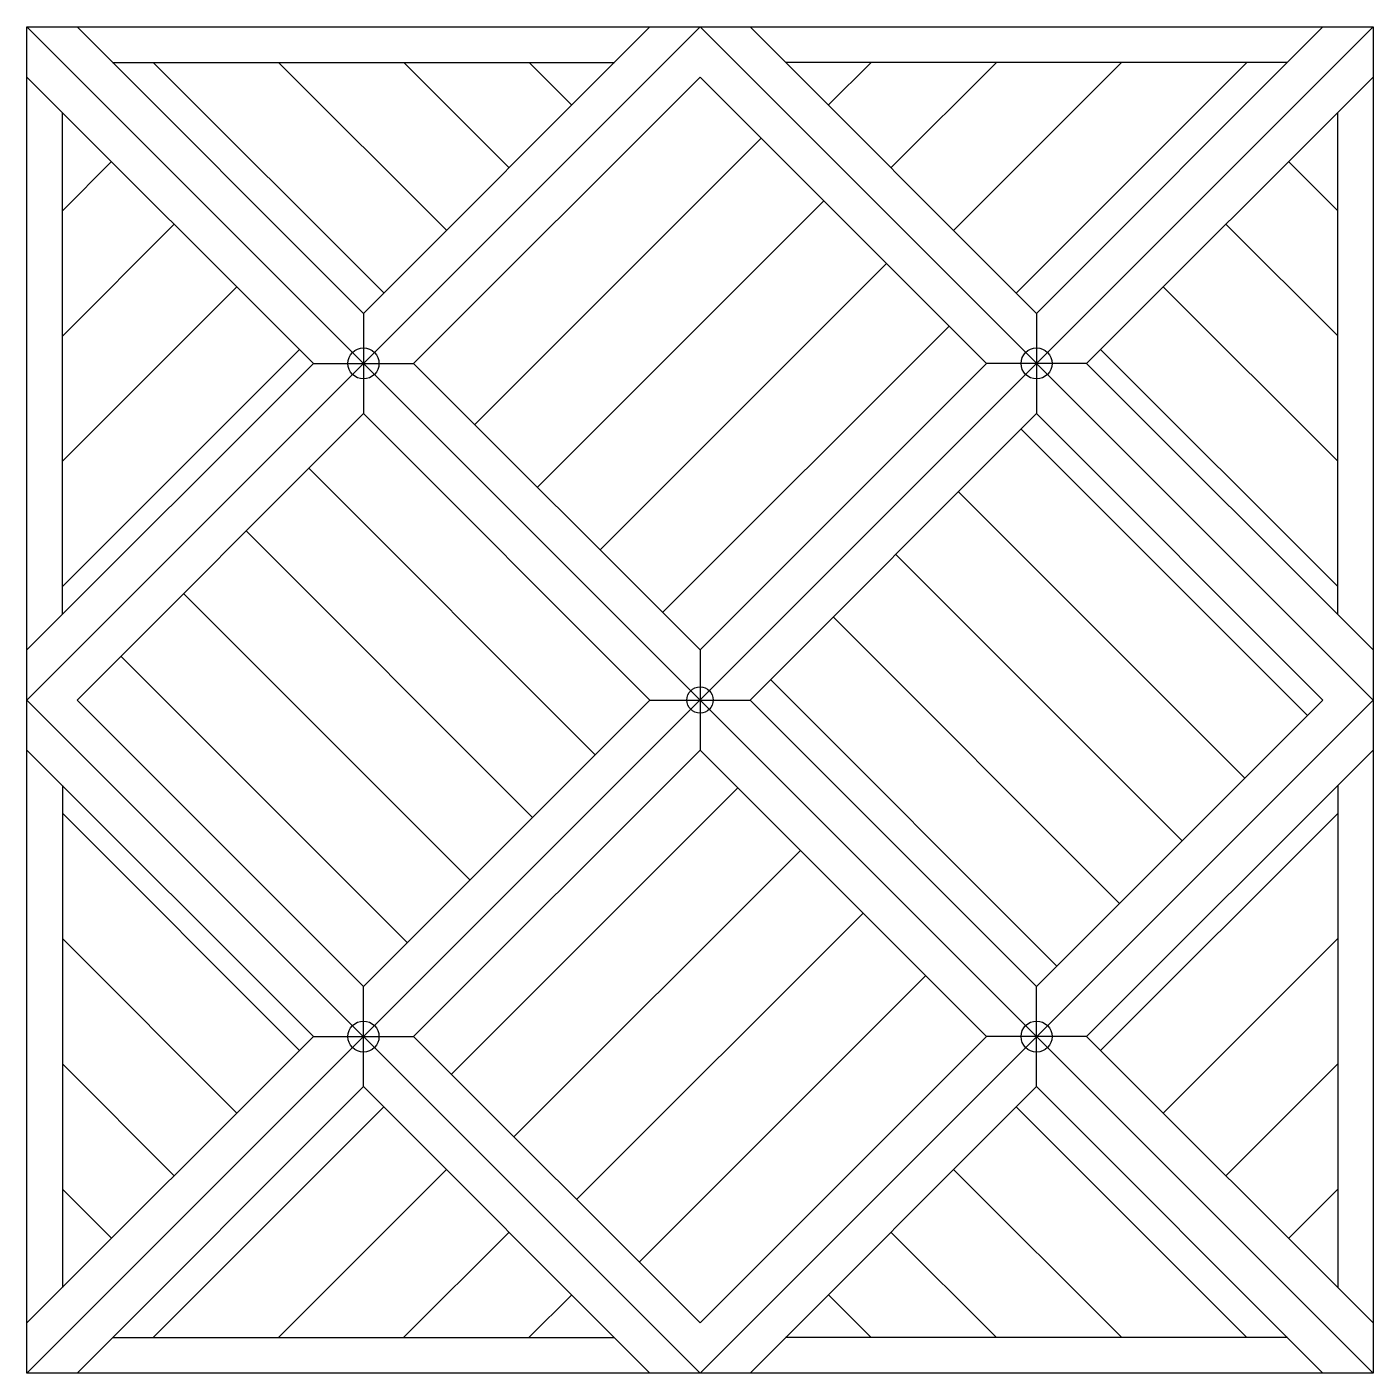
# Model space of a CAD drawing. Extents: x 1283 to 1663, y 1434 to 1814.
import ezdxf

# ---------------------------------------------------------------- set-up
doc = ezdxf.new("R2010")
doc.units = 0
doc.header["$LTSCALE"] = 10
doc.header["$MEASUREMENT"] = 0
doc.layers.add('4', color=4, linetype='CONTINUOUS')
doc.layers.add('BH', color=3, linetype='CONTINUOUS')
pattern_1 = [(135, (-138079.749, 18200.927), (-17.6776695, -17.6776695), [])]
pattern_2 = [(45, (-138079.749, 18200.927), (-17.6776695, 17.6776695), [])]

msp = doc.modelspace()

# ---------------------------------------------------------------- hatches: boundary and pattern name
at = {"layer": 'BH'}
h = msp.add_hatch(dxfattribs=at)
h.set_pattern_fill('ANSI31', color=256, scale=200, angle=90, style=0)
h.set_pattern_definition(pattern_1)
h.paths.add_polyline_path([(1448.43, 1804.19), (1306.72, 1804.19), (1377.58, 1733.33)])
h = msp.add_hatch(dxfattribs=at)
h.set_pattern_fill('ANSI31', color=256, scale=200, angle=90, style=0)
h.set_pattern_definition([(45, (141024.9, 18200.927), (17.6776695, -17.6776695), [])])
h.paths.add_polyline_path([(1496.72, 1804.19), (1638.43, 1804.19), (1567.58, 1733.33)])
h = msp.add_hatch(dxfattribs=at)
h.set_pattern_fill('ANSI31', color=256, scale=200, style=0)
h.set_pattern_definition(pattern_2)
h.paths.add_polyline_path([(1553.43, 1719.19), (1472.58, 1800.05), (1391.72, 1719.19), (1472.58, 1638.33)])
h = msp.add_hatch(dxfattribs=at)
h.set_pattern_fill('ANSI31', color=256, scale=200, style=0)
h.set_pattern_definition(pattern_2)
h.paths.add_polyline_path([(1292.58, 1648.33), (1363.43, 1719.19), (1292.58, 1790.05)])
h = msp.add_hatch(dxfattribs=at)
h.set_pattern_fill('ANSI31', color=256, scale=200, style=0)
h.set_pattern_definition([(135, (141024.9, 18200.927), (17.6776695, 17.6776695), [])])
h.paths.add_polyline_path([(1581.72, 1719.19), (1652.58, 1790.05), (1652.58, 1648.33)])
h = msp.add_hatch(dxfattribs=at)
h.set_pattern_fill('ANSI31', color=256, scale=200, angle=90, style=0)
h.set_pattern_definition(pattern_1)
h.paths.add_polyline_path([(1377.58, 1543.33), (1458.43, 1624.19), (1377.58, 1705.05), (1296.72, 1624.19)])
h = msp.add_hatch(dxfattribs=at)
h.set_pattern_fill('ANSI31', color=256, scale=200, angle=90, style=0)
h.set_pattern_definition(pattern_1)
h.paths.add_polyline_path([(1567.58, 1543.33), (1648.43, 1624.19), (1567.58, 1705.05), (1486.72, 1624.19)])
h = msp.add_hatch(dxfattribs=at)
h.set_pattern_fill('ANSI31', color=256, scale=200, style=0)
h.set_pattern_definition(pattern_2)
h.paths.add_polyline_path([(1391.72, 1529.19), (1472.58, 1448.33), (1553.43, 1529.19), (1472.58, 1610.05)])
h = msp.add_hatch(dxfattribs=at)
h.set_pattern_fill('ANSI31', color=256, scale=200, style=0)
h.set_pattern_definition([(315, (-138079.749, -14952.545), (-17.6776695, -17.6776695), [])])
h.paths.add_polyline_path([(1363.43, 1529.19), (1292.58, 1458.33), (1292.58, 1600.05)])
h = msp.add_hatch(dxfattribs=at)
h.set_pattern_fill('ANSI31', color=256, scale=200, style=0)
h.set_pattern_definition([(225, (141024.9, -14952.545), (17.6776695, -17.6776695), [])])
h.paths.add_polyline_path([(1581.72, 1529.19), (1652.58, 1458.33), (1652.58, 1600.05)])
h = msp.add_hatch(dxfattribs=at)
h.set_pattern_fill('ANSI31', color=256, scale=200, angle=90, style=0)
h.set_pattern_definition([(225, (-138079.749, -14952.545), (-17.6776695, 17.6776695), [])])
h.paths.add_polyline_path([(1448.43, 1444.19), (1306.72, 1444.19), (1377.58, 1515.05)])
h = msp.add_hatch(dxfattribs=at)
h.set_pattern_fill('ANSI31', color=256, scale=200, angle=90, style=0)
h.set_pattern_definition([(315, (141024.9, -14952.545), (17.6776695, 17.6776695), [])])
h.paths.add_polyline_path([(1496.72, 1444.19), (1638.43, 1444.19), (1567.58, 1515.05)])

# ---------------------------------------------------------------- linework, layer by layer
at = {"layer": '4'}
for p, q in [((1296.72, 1814.19), (1377.58, 1733.33)), ((1377.58, 1733.33), (1458.43, 1814.19)), ((1567.58, 1733.33), (1486.72, 1814.19)), ((1648.43, 1814.19), (1567.58, 1733.33)), ((1282.58, 1800.05), (1363.43, 1719.19)), ((1391.72, 1719.19), (1472.58, 1800.05)), ((1553.43, 1719.19), (1472.58, 1800.05)), ((1662.58, 1800.05), (1581.72, 1719.19)), ((1282.58, 1638.33), (1363.43, 1719.19)), ((1391.72, 1719.19), (1472.58, 1638.33)), ((1553.43, 1719.19), (1472.58, 1638.33)), ((1662.58, 1638.33), (1581.72, 1719.19)), ((1296.72, 1624.19), (1377.58, 1705.05)), ((1377.58, 1705.05), (1458.43, 1624.19)), ((1567.58, 1705.05), (1486.72, 1624.19)), ((1648.43, 1624.19), (1567.58, 1705.05)), ((1296.72, 1624.19), (1377.58, 1543.33)), ((1377.58, 1543.33), (1458.43, 1624.19)), ((1567.58, 1543.33), (1486.72, 1624.19)), ((1648.43, 1624.19), (1567.58, 1543.33)), ((1282.58, 1610.05), (1363.43, 1529.19)), ((1391.72, 1529.19), (1472.58, 1610.05)), ((1553.43, 1529.19), (1472.58, 1610.05)), ((1662.58, 1610.05), (1581.72, 1529.19)), ((1282.58, 1448.33), (1363.43, 1529.19)), ((1391.72, 1529.19), (1472.58, 1448.33)), ((1553.43, 1529.19), (1472.58, 1448.33)), ((1662.58, 1448.33), (1581.72, 1529.19)), ((1296.72, 1434.19), (1377.58, 1515.05)), ((1377.58, 1515.05), (1458.43, 1434.19)), ((1567.58, 1515.05), (1486.72, 1434.19)), ((1648.43, 1434.19), (1567.58, 1515.05))]:
    msp.add_line(p, q, dxfattribs=at)
msp.add_lwpolyline([(1282.58, 1814.19), (1662.58, 1814.19), (1662.58, 1434.19), (1282.58, 1434.19)], close=True, dxfattribs=at)
for points in [[(1306.72, 1804.19), (1448.43, 1804.19)], [(1638.43, 1804.19), (1496.72, 1804.19)], [(1292.58, 1648.33), (1292.58, 1790.05)], [(1652.58, 1648.33), (1652.58, 1790.05)], [(1292.58, 1600.05), (1292.58, 1458.33)], [(1652.58, 1600.05), (1652.58, 1458.33)], [(1306.72, 1444.19), (1448.43, 1444.19)], [(1638.43, 1444.19), (1496.72, 1444.19)]]:
    msp.add_lwpolyline(points, dxfattribs=at)
at = {"layer": 'BH'}
for p, q in [((1282.58, 1814.19), (1662.58, 1434.19)), ((1282.58, 1434.19), (1662.58, 1814.19)), ((1282.58, 1624.19), (1472.58, 1814.19)), ((1662.58, 1624.19), (1472.58, 1814.19)), ((1377.58, 1733.33), (1377.58, 1705.05)), ((1567.58, 1733.33), (1567.58, 1705.05)), ((1363.43, 1719.19), (1391.72, 1719.19)), ((1581.72, 1719.19), (1553.43, 1719.19)), ((1472.58, 1638.33), (1472.58, 1610.05)), ((1282.58, 1624.19), (1472.58, 1434.19)), ((1458.43, 1624.19), (1486.72, 1624.19)), ((1662.58, 1624.19), (1472.58, 1434.19)), ((1377.58, 1515.05), (1377.58, 1543.33)), ((1567.58, 1515.05), (1567.58, 1543.33)), ((1363.43, 1529.19), (1391.72, 1529.19)), ((1581.72, 1529.19), (1553.43, 1529.19))]:
    msp.add_line(p, q, dxfattribs=at)
for centre, radius in [((1377.58, 1719.19), 4.38), ((1567.58, 1719.19), 4.38), ((1472.58, 1624.19), 3.72), ((1377.58, 1529.19), 4.38), ((1567.58, 1529.19), 4.38)]:
    msp.add_circle(centre, radius, dxfattribs=at)

doc.saveas('drawing.dxf')
